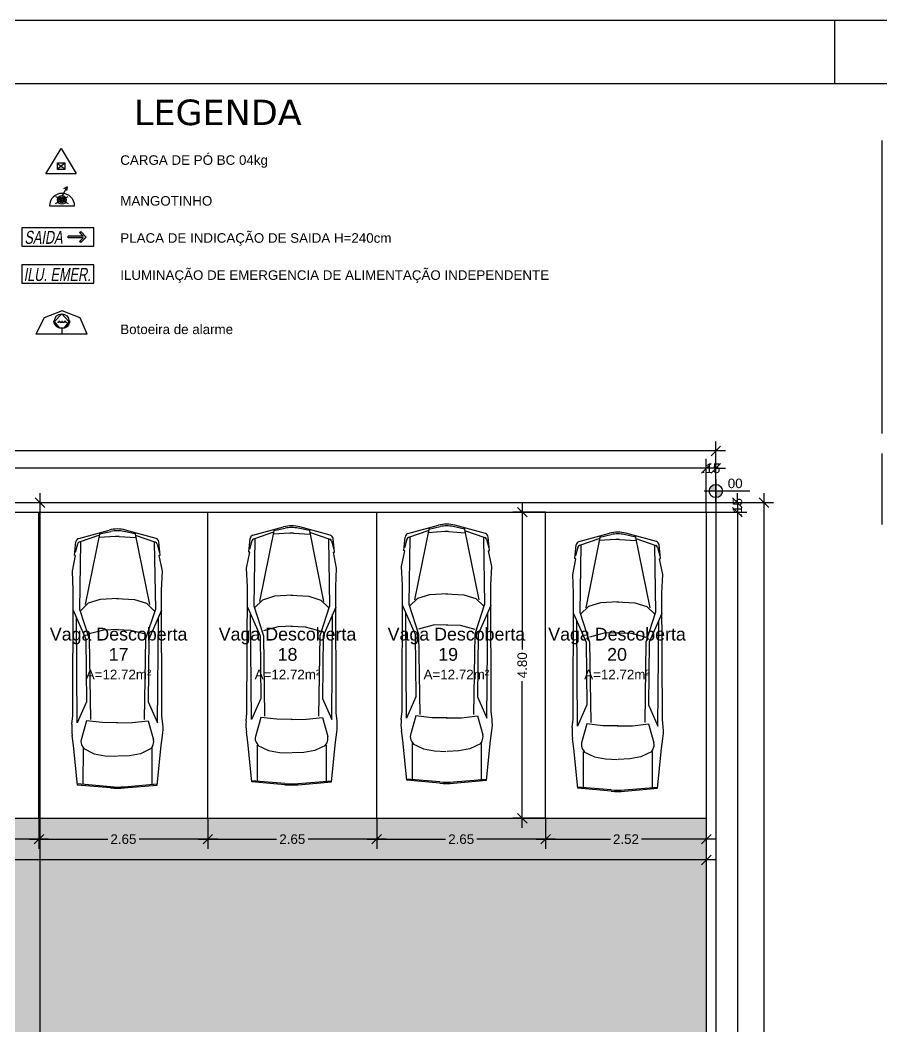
# Model space of a CAD drawing. Extents: x -120 to 1117, y 5 to 675.
# Drawn here: x 22.82 to 36.34, y 113.01 to 128.8 of the extents above; entities that cross this region are included whole.
import ezdxf
from ezdxf.enums import TextEntityAlignment as Align

# ---------------------------------------------------------------- set-up
doc = ezdxf.new("R2010")
doc.units = 0
doc.header["$MEASUREMENT"] = 0
doc.layers.get('0').update_dxf_attribs({"linetype": 'CONTINUOUS'})
doc.layers.get('DEFPOINTS').update_dxf_attribs({"linetype": 'CONTINUOUS'})
for name, color, linetype in [('carimbo', 4, 'CONTINUOUS'), ('cota', 1, 'CONTINUOUS'), ('moveis', 253, 'CONTINUOUS'), ('muro', 6, 'CONTINUOUS'), ('nivel', 4, 'CONTINUOUS'), ('piso', 4, 'CONTINUOUS'), ('Simbolos', 7, 'CONTINUOUS'), ('texto', 7, 'CONTINUOUS'), ('TUBULAÇÃO', 6, 'CONTINUOUS'), ('vegetacao', 82, 'CONTINUOUS')]:
    doc.layers.add(name, color=color, linetype=linetype)
doc.styles.get("Standard").update_dxf_attribs({"font": 'arial.ttf'})
doc.styles.add('VERDANA', font='verdana.ttf')
doc.styles.add('WMF-Arial0', font='arial.ttf')
doc.dimstyles.new('cotass', dxfattribs={"dimtxt": 0.15, "dimasz": 0.15, "dimexe": 0.15, "dimexo": 0, "dimgap": 0.05, "dimtad": 0, "dimzin": 4, "dimdsep": 46, "dimtxsty": 'Standard', "dimblk": 'OBLIQUE', "dimcen": 0, "dimdle": 0.15, "dimclrd": 256, "dimclrt": 4, "dimadec": 0, "dimazin": 1, "dimtfac": 1, "dimtix": 1, "dimtofl": 0, "dimtmove": 0, "dimatfit": 3, "dimldrblk": 'OPEN30', "dimfxl": 0, "dimtolj": 1, "dimtzin": 0, "dimlwd": -1, "dimarcsym": 0})

# ---------------------------------------------------------------- blocks, each defined once
blk = doc.blocks.new('A1')
blk.add_line((306, 594), (306, 584))
blk.add_lwpolyline([(841, 0), (0, 0), (0, 594), (841, 594)], close=True)
at = {"color": 2}
blk.add_lwpolyline([(831, 10), (831, 584), (30, 584), (30, 10), (831, 10)], dxfattribs=at)
blk = doc.blocks.new('_Oblique')
at = {"color": 0, "linetype": 'ByBlock', "lineweight": -2}
blk.add_line((-0.5, -0.5), (0.5, 0.5), dxfattribs=at)
blk = doc.blocks.new('*D15')
at = {"layer": 'cota', "color": 0, "lineweight": -2, "transparency": 16777216}
for p, q in [((20.469, 116.284), (20.469, 115.807)), ((23.119, 116.284), (23.119, 115.807))]:
    blk.add_line(p, q, dxfattribs=at)
at = {"layer": 'cota', "transparency": 16777216}
for p, q in [((20.319, 115.957), (21.548, 115.957)), ((23.269, 115.957), (22.041, 115.957))]:
    blk.add_line(p, q, dxfattribs=at)
at = {"layer": 'DEFPOINTS', "color": 0, "transparency": 16777216}
for p in [(20.469, 116.284), (23.119, 116.284), (23.119, 115.957)]:
    blk.add_point(p, dxfattribs=at)
at = {"layer": 'cota', "transparency": 16777216, "xscale": 0.15, "yscale": 0.15, "zscale": 0.15, "rotation": 180}
blk.add_blockref('_Oblique', (20.469, 115.957), dxfattribs=at)
at = {"layer": 'cota', "transparency": 16777216, "xscale": 0.15, "yscale": 0.15, "zscale": 0.15}
blk.add_blockref('_Oblique', (23.119, 115.957), dxfattribs=at)
at = {"layer": 'cota', "color": 4, "transparency": 16777216, "insert": (21.794, 115.957), "char_height": 0.15, "attachment_point": 5}
blk.add_mtext('\\A1;2.65', dxfattribs=at)
blk = doc.blocks.new('_Open30')
at = {"color": 0, "linetype": 'ByBlock', "lineweight": -2}
for p, q in [((-1, 0.27), (0, 0)), ((0, 0), (-1, -0.27)), ((0, 0), (-1, 0))]:
    blk.add_line(p, q, dxfattribs=at)
blk = doc.blocks.new('*D16')
at = {"layer": 'cota', "color": 0, "lineweight": -2, "transparency": 16777216}
for p, q in [((23.119, 116.284), (23.119, 115.807)), ((25.769, 116.284), (25.769, 115.807))]:
    blk.add_line(p, q, dxfattribs=at)
at = {"layer": 'cota', "transparency": 16777216}
for p, q in [((22.969, 115.957), (24.198, 115.957)), ((25.919, 115.957), (24.691, 115.957))]:
    blk.add_line(p, q, dxfattribs=at)
at = {"layer": 'DEFPOINTS', "color": 0, "transparency": 16777216}
for p in [(23.119, 116.284), (25.769, 116.284), (25.769, 115.957)]:
    blk.add_point(p, dxfattribs=at)
at = {"layer": 'cota', "transparency": 16777216, "xscale": 0.15, "yscale": 0.15, "zscale": 0.15, "rotation": 180}
blk.add_blockref('_Oblique', (23.119, 115.957), dxfattribs=at)
at = {"layer": 'cota', "transparency": 16777216, "xscale": 0.15, "yscale": 0.15, "zscale": 0.15}
blk.add_blockref('_Oblique', (25.769, 115.957), dxfattribs=at)
at = {"layer": 'cota', "color": 4, "transparency": 16777216, "insert": (24.444, 115.957), "char_height": 0.15, "attachment_point": 5}
blk.add_mtext('\\A1;2.65', dxfattribs=at)
blk = doc.blocks.new('*D17')
at = {"layer": 'cota', "color": 0, "lineweight": -2, "transparency": 16777216}
for p, q in [((25.769, 116.284), (25.769, 115.807)), ((28.419, 116.284), (28.419, 115.807))]:
    blk.add_line(p, q, dxfattribs=at)
at = {"layer": 'cota', "transparency": 16777216}
for p, q in [((25.619, 115.957), (26.848, 115.957)), ((28.569, 115.957), (27.341, 115.957))]:
    blk.add_line(p, q, dxfattribs=at)
at = {"layer": 'DEFPOINTS', "color": 0, "transparency": 16777216}
for p in [(25.769, 116.284), (28.419, 116.284), (28.419, 115.957)]:
    blk.add_point(p, dxfattribs=at)
at = {"layer": 'cota', "transparency": 16777216, "xscale": 0.15, "yscale": 0.15, "zscale": 0.15, "rotation": 180}
blk.add_blockref('_Oblique', (25.769, 115.957), dxfattribs=at)
at = {"layer": 'cota', "transparency": 16777216, "xscale": 0.15, "yscale": 0.15, "zscale": 0.15}
blk.add_blockref('_Oblique', (28.419, 115.957), dxfattribs=at)
at = {"layer": 'cota', "color": 4, "transparency": 16777216, "insert": (27.094, 115.957), "char_height": 0.15, "attachment_point": 5}
blk.add_mtext('\\A1;2.65', dxfattribs=at)
blk = doc.blocks.new('*D18')
at = {"layer": 'cota', "color": 0, "lineweight": -2, "transparency": 16777216}
for p, q in [((28.419, 116.284), (28.419, 115.807)), ((31.069, 116.284), (31.069, 115.807))]:
    blk.add_line(p, q, dxfattribs=at)
at = {"layer": 'cota', "transparency": 16777216}
for p, q in [((28.269, 115.957), (29.498, 115.957)), ((31.219, 115.957), (29.991, 115.957))]:
    blk.add_line(p, q, dxfattribs=at)
at = {"layer": 'DEFPOINTS', "color": 0, "transparency": 16777216}
for p in [(28.419, 116.284), (31.069, 116.284), (31.069, 115.957)]:
    blk.add_point(p, dxfattribs=at)
at = {"layer": 'cota', "transparency": 16777216, "xscale": 0.15, "yscale": 0.15, "zscale": 0.15, "rotation": 180}
blk.add_blockref('_Oblique', (28.419, 115.957), dxfattribs=at)
at = {"layer": 'cota', "transparency": 16777216, "xscale": 0.15, "yscale": 0.15, "zscale": 0.15}
blk.add_blockref('_Oblique', (31.069, 115.957), dxfattribs=at)
at = {"layer": 'cota', "color": 4, "transparency": 16777216, "insert": (29.744, 115.957), "char_height": 0.15, "attachment_point": 5}
blk.add_mtext('\\A1;2.65', dxfattribs=at)
blk = doc.blocks.new('*D19')
at = {"layer": 'cota', "color": 0, "lineweight": -2, "transparency": 16777216}
for p, q in [((31.069, 116.284), (31.069, 115.807)), ((33.589, 116.284), (33.589, 115.807))]:
    blk.add_line(p, q, dxfattribs=at)
at = {"layer": 'cota', "transparency": 16777216}
for p, q in [((30.919, 115.957), (32.084, 115.957)), ((33.739, 115.957), (32.575, 115.957))]:
    blk.add_line(p, q, dxfattribs=at)
at = {"layer": 'DEFPOINTS', "color": 0, "transparency": 16777216}
for p in [(31.069, 116.284), (33.589, 116.284), (33.589, 115.957)]:
    blk.add_point(p, dxfattribs=at)
at = {"layer": 'cota', "transparency": 16777216, "xscale": 0.15, "yscale": 0.15, "zscale": 0.15, "rotation": 180}
blk.add_blockref('_Oblique', (31.069, 115.957), dxfattribs=at)
at = {"layer": 'cota', "transparency": 16777216, "xscale": 0.15, "yscale": 0.15, "zscale": 0.15}
blk.add_blockref('_Oblique', (33.589, 115.957), dxfattribs=at)
at = {"layer": 'cota', "color": 4, "transparency": 16777216, "insert": (32.329, 115.957), "char_height": 0.15, "attachment_point": 5}
blk.add_mtext('\\A1;2.52', dxfattribs=at)
blk = doc.blocks.new('*D49')
at = {"layer": 'cota', "color": 0, "lineweight": -2, "transparency": 16777216}
for p, q in [((9.869, 121.084), (9.869, 121.922)), ((33.589, 121.084), (33.589, 121.922))]:
    blk.add_line(p, q, dxfattribs=at)
at = {"layer": 'cota', "transparency": 16777216}
for p, q in [((9.719, 121.772), (21.425, 121.772)), ((33.739, 121.772), (22.033, 121.772))]:
    blk.add_line(p, q, dxfattribs=at)
at = {"layer": 'DEFPOINTS', "color": 0, "transparency": 16777216}
for p in [(33.589, 121.772), (9.869, 121.084), (33.589, 121.084)]:
    blk.add_point(p, dxfattribs=at)
at = {"layer": 'cota', "transparency": 16777216, "xscale": 0.15, "yscale": 0.15, "zscale": 0.15, "rotation": 180}
blk.add_blockref('_Oblique', (9.869, 121.772), dxfattribs=at)
at = {"layer": 'cota', "transparency": 16777216, "xscale": 0.15, "yscale": 0.15, "zscale": 0.15}
blk.add_blockref('_Oblique', (33.589, 121.772), dxfattribs=at)
at = {"layer": 'cota', "color": 4, "transparency": 16777216, "insert": (21.729, 121.772), "char_height": 0.15, "attachment_point": 5}
blk.add_mtext('\\A1;23.70', dxfattribs=at)
blk = doc.blocks.new('*D50')
at = {"layer": 'cota', "color": 0, "lineweight": -2, "transparency": 16777216}
for p, q in [((33.589, 121.084), (33.589, 121.922)), ((33.739, 121.234), (33.739, 121.922))]:
    blk.add_line(p, q, dxfattribs=at)
at = {"layer": 'cota', "transparency": 16777216}
for p, q in [((33.589, 121.772), (33.439, 121.772)), ((33.739, 121.772), (33.889, 121.772))]:
    blk.add_line(p, q, dxfattribs=at)
at = {"layer": 'DEFPOINTS', "color": 0, "transparency": 16777216}
for p in [(33.739, 121.772), (33.589, 121.084), (33.739, 121.234)]:
    blk.add_point(p, dxfattribs=at)
at = {"layer": 'cota', "transparency": 16777216, "xscale": 0.15, "yscale": 0.15, "zscale": 0.15}
blk.add_blockref('_Oblique', (33.589, 121.772), dxfattribs=at)
at = {"layer": 'cota', "transparency": 16777216, "xscale": 0.15, "yscale": 0.15, "zscale": 0.15, "rotation": 180}
blk.add_blockref('_Oblique', (33.739, 121.772), dxfattribs=at)
at = {"layer": 'cota', "color": 4, "transparency": 16777216, "insert": (33.664, 121.772), "char_height": 0.15, "attachment_point": 5}
blk.add_mtext('\\A1;.15', dxfattribs=at)
blk = doc.blocks.new('*D75')
at = {"layer": 'cota', "transparency": 16777216}
for p, q in [((23.134, 121.384), (23.134, 108.923)), ((23.134, 95.854), (23.134, 108.314))]:
    blk.add_line(p, q, dxfattribs=at)
at = {"layer": 'cota', "color": 0, "lineweight": -2, "transparency": 16777216}
for p, q in [((22.849, 121.234), (23.284, 121.234)), ((22.849, 96.004), (23.284, 96.004))]:
    blk.add_line(p, q, dxfattribs=at)
at = {"layer": 'DEFPOINTS', "color": 0, "transparency": 16777216}
for p in [(22.849, 121.234), (23.134, 121.234), (22.849, 96.004)]:
    blk.add_point(p, dxfattribs=at)
at = {"layer": 'cota', "transparency": 16777216, "xscale": 0.15, "yscale": 0.15, "zscale": 0.15}
for p, rotation in [((23.134, 121.234), 90), ((23.134, 96.004), 270)]:
    blk.add_blockref('_Oblique', p, dxfattribs=dict(at, rotation=rotation))
at = {"layer": 'cota', "color": 4, "transparency": 16777216, "insert": (23.134, 108.619), "char_height": 0.15, "attachment_point": 5, "rotation": 90}
blk.add_mtext('\\A1;25.23', dxfattribs=at)
blk = doc.blocks.new('*D472')
at = {"layer": 'cota', "color": 0, "lineweight": -2, "transparency": 16777216}
for p, q in [((33.589, 121.084), (34.228, 121.084)), ((33.589, 75.924), (34.228, 75.924))]:
    blk.add_line(p, q, dxfattribs=at)
at = {"layer": 'cota', "transparency": 16777216}
for p, q in [((34.078, 121.234), (34.078, 98.81)), ((34.078, 75.774), (34.078, 98.198))]:
    blk.add_line(p, q, dxfattribs=at)
at = {"layer": 'DEFPOINTS', "color": 0, "transparency": 16777216}
for p in [(33.589, 121.084), (34.078, 121.084), (33.589, 75.924)]:
    blk.add_point(p, dxfattribs=at)
at = {"layer": 'cota', "transparency": 16777216, "xscale": 0.15, "yscale": 0.15, "zscale": 0.15}
for p, rotation in [((34.078, 121.084), 90), ((34.078, 75.924), 270)]:
    blk.add_blockref('_Oblique', p, dxfattribs=dict(at, rotation=rotation))
at = {"layer": 'cota', "color": 4, "transparency": 16777216, "insert": (34.078, 98.504), "char_height": 0.15, "attachment_point": 5, "rotation": 90}
blk.add_mtext('\\A1;45.16', dxfattribs=at)
blk = doc.blocks.new('*D473')
at = {"layer": 'cota', "transparency": 16777216}
for p, q in [((34.494, 121.384), (34.494, 98.87)), ((34.494, 75.774), (34.494, 98.287))]:
    blk.add_line(p, q, dxfattribs=at)
at = {"layer": 'cota', "color": 0, "lineweight": -2, "transparency": 16777216}
for p, q in [((33.739, 121.234), (34.644, 121.234)), ((33.739, 75.924), (34.644, 75.924))]:
    blk.add_line(p, q, dxfattribs=at)
at = {"layer": 'DEFPOINTS', "color": 0, "transparency": 16777216}
for p in [(33.739, 121.234), (34.494, 121.234), (33.739, 75.924)]:
    blk.add_point(p, dxfattribs=at)
at = {"layer": 'cota', "transparency": 16777216, "xscale": 0.15, "yscale": 0.15, "zscale": 0.15}
for p, rotation in [((34.494, 121.234), 90), ((34.494, 75.924), 270)]:
    blk.add_blockref('_Oblique', p, dxfattribs=dict(at, rotation=rotation))
at = {"layer": 'cota', "color": 4, "transparency": 16777216, "insert": (34.494, 98.579), "char_height": 0.15, "attachment_point": 5, "rotation": 90}
blk.add_mtext('\\A1;45.31', dxfattribs=at)
blk = doc.blocks.new('*D474')
at = {"layer": 'cota', "transparency": 16777216}
for p, q in [((34.078, 121.234), (34.078, 121.384)), ((34.078, 121.084), (34.078, 120.934))]:
    blk.add_line(p, q, dxfattribs=at)
at = {"layer": 'cota', "color": 0, "lineweight": -2, "transparency": 16777216}
for p, q in [((33.589, 121.234), (34.228, 121.234)), ((33.589, 121.084), (34.228, 121.084))]:
    blk.add_line(p, q, dxfattribs=at)
at = {"layer": 'DEFPOINTS', "color": 0, "transparency": 16777216}
for p in [(33.589, 121.234), (33.589, 121.084), (34.078, 121.234)]:
    blk.add_point(p, dxfattribs=at)
at = {"layer": 'cota', "transparency": 16777216, "xscale": 0.15, "yscale": 0.15, "zscale": 0.15}
for p, rotation in [((34.078, 121.234), 270), ((34.078, 121.084), 90)]:
    blk.add_blockref('_Oblique', p, dxfattribs=dict(at, rotation=rotation))
at = {"layer": 'cota', "color": 4, "transparency": 16777216, "insert": (34.078, 121.159), "char_height": 0.15, "attachment_point": 5, "rotation": 90}
blk.add_mtext('\\A1;.15', dxfattribs=at)
blk = doc.blocks.new('*D475')
at = {"layer": 'cota', "color": 0, "lineweight": -2, "transparency": 16777216}
for p, q in [((9.869, 116.284), (9.869, 115.482)), ((33.589, 116.284), (33.589, 115.482))]:
    blk.add_line(p, q, dxfattribs=at)
at = {"layer": 'cota', "transparency": 16777216}
for p, q in [((9.719, 115.632), (21.426, 115.632)), ((33.739, 115.632), (22.033, 115.632))]:
    blk.add_line(p, q, dxfattribs=at)
at = {"layer": 'DEFPOINTS', "color": 0, "transparency": 16777216}
for p in [(9.869, 116.284), (33.589, 116.284), (33.589, 115.632)]:
    blk.add_point(p, dxfattribs=at)
at = {"layer": 'cota', "transparency": 16777216, "xscale": 0.15, "yscale": 0.15, "zscale": 0.15, "rotation": 180}
blk.add_blockref('_Oblique', (9.869, 115.632), dxfattribs=at)
at = {"layer": 'cota', "transparency": 16777216, "xscale": 0.15, "yscale": 0.15, "zscale": 0.15}
blk.add_blockref('_Oblique', (33.589, 115.632), dxfattribs=at)
at = {"layer": 'cota', "color": 4, "transparency": 16777216, "insert": (21.729, 115.632), "char_height": 0.15, "attachment_point": 5}
blk.add_mtext('\\A1;23.72', dxfattribs=at)
blk = doc.blocks.new('*D476')
at = {"layer": 'cota', "color": 0, "lineweight": -2, "transparency": 16777216}
for p, q in [((31.069, 121.084), (30.552, 121.084)), ((31.069, 116.284), (30.552, 116.284))]:
    blk.add_line(p, q, dxfattribs=at)
at = {"layer": 'cota', "transparency": 16777216}
for p, q in [((30.702, 121.234), (30.702, 118.931)), ((30.702, 116.134), (30.702, 118.436))]:
    blk.add_line(p, q, dxfattribs=at)
at = {"layer": 'DEFPOINTS', "color": 0, "transparency": 16777216}
for p in [(30.702, 121.084), (31.069, 121.084), (31.069, 116.284)]:
    blk.add_point(p, dxfattribs=at)
at = {"layer": 'cota', "transparency": 16777216, "xscale": 0.15, "yscale": 0.15, "zscale": 0.15}
for p, rotation in [((30.702, 121.084), 90), ((30.702, 116.284), 270)]:
    blk.add_blockref('_Oblique', p, dxfattribs=dict(at, rotation=rotation))
at = {"layer": 'cota', "color": 4, "transparency": 16777216, "insert": (30.702, 118.684), "char_height": 0.15, "attachment_point": 5, "rotation": 90}
blk.add_mtext('\\A1;4.80', dxfattribs=at)
blk = doc.blocks.new('*D544')
at = {"layer": 'cota', "color": 0, "lineweight": -2, "transparency": 16777216}
for p, q in [((9.719, 121.234), (9.719, 122.195)), ((33.739, 121.234), (33.739, 122.195))]:
    blk.add_line(p, q, dxfattribs=at)
at = {"layer": 'cota', "transparency": 16777216}
for p, q in [((9.569, 122.045), (21.425, 122.045)), ((33.889, 122.045), (22.033, 122.045))]:
    blk.add_line(p, q, dxfattribs=at)
at = {"layer": 'DEFPOINTS', "color": 0, "transparency": 16777216}
for p in [(33.739, 122.045), (9.719, 121.234), (33.739, 121.234)]:
    blk.add_point(p, dxfattribs=at)
at = {"layer": 'cota', "transparency": 16777216, "xscale": 0.15, "yscale": 0.15, "zscale": 0.15, "rotation": 180}
blk.add_blockref('_Oblique', (9.719, 122.045), dxfattribs=at)
at = {"layer": 'cota', "transparency": 16777216, "xscale": 0.15, "yscale": 0.15, "zscale": 0.15}
blk.add_blockref('_Oblique', (33.739, 122.045), dxfattribs=at)
at = {"layer": 'cota', "color": 4, "transparency": 16777216, "insert": (21.729, 122.045), "char_height": 0.15, "attachment_point": 5}
blk.add_mtext('\\A1;24.00', dxfattribs=at)
blk = doc.blocks.new('NIVEL')
at = {"layer": 'nivel'}
h = blk.add_hatch(color=256, dxfattribs=at)
h.paths.add_polyline_path([(0, 0.137, 0.414214), (-0.137, 0), (0, 0)])
h.paths.add_polyline_path([(0, 0), (0, -0.137, 0.414214), (0.137, 0)])
for p, q in [((0, 0.242), (0, -0.242)), ((0.709, 0), (-0.242, 0))]:
    blk.add_line(p, q, dxfattribs=at)
blk.add_circle((0, 0), 0.137, dxfattribs=at)

msp = doc.modelspace()

# ---------------------------------------------------------------- hatches: boundary and pattern name
at = {"layer": 'TUBULAÇÃO'}
msp.add_hatch(color=1, dxfattribs=at).paths.add_polyline_path([(23.774, 125.311), (23.755, 125.33), (23.81, 125.386), (23.578, 125.386), (23.578, 125.413), (23.81, 125.413), (23.755, 125.469), (23.774, 125.488), (23.862, 125.399)])
at = {"layer": 'vegetacao'}
h = msp.add_hatch(dxfattribs=at)
h.set_pattern_fill('ANGLE', color=256, scale=2, style=0)
h.set_pattern_definition([(0, (0, 0), (0, 0.55), [0.4, -0.15]), (90, (0, 0), (-0.55, 3e-17), [0.4, -0.15])])
edge = h.paths.add_edge_path()
edge.add_line((33.589, 75.924), (33.589, 116.284))
edge.add_line((33.589, 116.284), (9.869, 116.284))
edge.add_line((9.869, 116.284), (9.869, 110.284))
edge.add_line((9.869, 110.284), (27.589, 110.284))
edge.add_arc((27.589, 107.284), 3, 0, 90, ccw=False)
edge.add_line((30.589, 107.284), (30.589, 75.924))
edge.add_line((30.589, 75.924), (33.589, 75.924))
edge = h.paths.add_edge_path(flags=17)
edge.add_line((27.369, 110.284), (27.589, 110.284))
edge.add_arc((27.589, 107.284), 3, 0, 90, ccw=False)
edge.add_line((30.589, 107.284), (30.589, 93.874))
edge.add_line((30.589, 93.874), (24.899, 93.874))
edge.add_line((24.899, 93.874), (24.899, 91.544))
edge.add_line((24.899, 91.544), (22.849, 91.544))
edge.add_line((22.849, 91.544), (22.849, 95.286))
edge.add_line((22.849, 95.286), (27.849, 95.286))
edge.add_line((27.849, 95.286), (27.849, 97.786))
edge.add_line((27.849, 97.786), (27.254, 97.786))
edge.add_line((27.254, 97.786), (27.254, 105.284))
edge.add_line((27.254, 105.284), (27.369, 105.284))
edge.add_line((27.369, 105.284), (27.369, 110.284))
h.paths.add_polyline_path([(22.849, 95.286), (22.849, 97.786), (27.849, 97.786), (27.849, 95.286)], flags=16)
h.paths.add_polyline_path([(22.254, 97.786), (22.254, 100.286), (27.254, 100.286), (27.254, 97.786)], flags=17)
h.paths.add_polyline_path([(22.254, 100.286), (22.254, 102.786), (27.254, 102.786), (27.254, 100.286)], flags=17)
h.paths.add_polyline_path([(22.254, 102.786), (22.254, 105.286), (27.254, 105.286), (27.254, 102.786)], flags=17)
h.paths.add_polyline_path([(27.369, 105.284), (24.869, 105.284), (24.869, 110.284), (27.369, 110.284)], flags=16)
h.paths.add_polyline_path([(24.869, 105.284), (22.369, 105.284), (22.369, 110.284), (24.869, 110.284)], flags=17)
h.paths.add_polyline_path([(22.369, 105.284), (19.869, 105.284), (19.869, 110.284), (22.369, 110.284)], flags=17)
h.paths.add_polyline_path([(19.869, 105.284), (17.369, 105.284), (17.369, 110.284), (19.869, 110.284)], flags=17)
h.paths.add_polyline_path([(17.369, 105.284), (14.869, 105.284), (14.869, 110.284), (17.369, 110.284)], flags=17)
h.paths.add_polyline_path([(14.869, 105.284), (12.369, 105.284), (12.369, 110.284), (14.869, 110.284)], flags=17)
h = msp.add_hatch(dxfattribs=at)
h.set_pattern_fill('TRACOS2', color=256, scale=2, style=0)
h.set_pattern_definition([(0, (1.44, 0.96), (0.88, 1.52), [0.08, -1.34, 0.06, -0.58, 0.12, -1.42]), (5, (0.54, 1.68), (0.787509, 1.554551), [0.16, -1.34, 0.12, -0.58, 0.24, -1.42]), (10, (1.06, 1.78), (0.53784, 1.902295), [0.14, -0.34, 0.18, -1.06, 0.1, -1.32]), (15, (0.7, 1.96), (0.450046, 1.797737), [0.28, -0.34, 0.3, -1.06, 0.22, -1.32]), (20, (0.86, 1.14), (0.889806, 1.473175), [0.16, -1.1, 0.14, -0.82, 0.1, -0.64]), (25, (1.14, 0.86), (0.9972314, 1.458057), [0.22, -1.1, 0.28, -0.82, 0.24, -0.64]), (30, (1.44, 1.02), (-0.146462, 1.69368), [0.1, -0.66, 0.08, -0.98, 0.06, -1.3]), (35, (0.54, 0.3), (0.148824, 1.9842), [0.22, -0.66, 0.16, -0.98, 0.12, -1.3]), (40, (0.88, 1.46), (0.225573, 1.442469), [0.08, -0.88, 0.06, -0.56, 0.16, -1.02]), (45, (0.88, 0.74), (-0.410122, 1.965757), [0.16, -0.88, 0.12, -0.56, 0.3, -1.02]), (50, (1.18, 0.74), (-0.534986, 1.571557), [0.04, -0.74, 0.1, -1.22, 0.12, -0.62]), (60, (1.24, 0.88), (-0.663154, 1.491384), [0.1, -0.82, 0.04, -0.96, 0.08, -0.74]), (65, (0.52, 0.88), (-0.486328, 2.080453), [0.22, -0.82, 0.08, -0.96, 0.16, -0.74]), (70, (1.02, 0.64), (-0.732615, 1.437246), [0.06, -0.38, 0.12, -0.64, 0.08, -0.88]), (75, (0.3, 0.46), (-1.550558, 1.554275), [0.12, -0.38, 0.24, -0.64, 0.16, -0.88]), (80, (1.12, 1.82), (-1.390436, 1.09813), [0.14, -0.88, 0.06, -1.04, 0.12, -0.98]), (85, (1.3, 0.38), (-1.660168, 0.988455), [0.28, -0.88, 0.12, -1.04, 0.24, -0.98]), (90, (1.24, 0.96), (-1.76, 0.74), [0.12, -0.62, 0.08, -1.22, 0.04, -1.24]), (95, (0.52, 1.68), (-1.88055, 1.30105), [0.24, -0.62, 0.08, -1.22, 0.08, -1.24]), (100, (0.92, 1.58), (-1.653143, 0.967635), [0.14, -0.78, 0.12, -0.64, 0.14, -1.46]), (105, (1.28, 1.94), (-1.731187, 0.819872), [0.28, -0.78, 0.24, -0.64, 0.28, -1.46]), (110, (0.78, 0.44), (-1.602936, 0.544608), [0.16, -0.52, 0.08, -1.06, 0.12, -1.16]), (115, (1.86, 0.44), (-1.644302, 0.40283), [0.3, -0.52, 0.16, -1.06, 0.24, -1.16]), (120, (0.24, 0.68), (-1.911, 0.189948), [0.1, -1.34, 0.12, -0.62, 0.14, -0.82]), (125, (0.42, 0.86), (-2.170974, 0.066875), [0.22, -1.34, 0.24, -0.62, 0.28, -0.82]), (130, (0.68, 0.24), (-1.860718, 0.475107), [0.06, -0.44, 0.08, -0.86, 0.16, -1.12]), (135, (0.86, 0.42), (-2.149605, 0.311127), [0.12, -0.44, 0.16, -0.86, 0.3, -1.12]), (140, (0.08, 1.84), (-1.470646, -0.228038), [0.12, -0.72, 0.14, -0.62, 0.08, -0.84]), (145, (0.88, 0.58), (-1.548418, -0.502793), [0.24, -0.72, 0.28, -0.62, 0.16, -0.84]), (150, (1.74, 0.12), (-1.3655, -0.805115), [0.08, -0.56, 0.16, -1.24, 0.14, -1.14]), (155, (1.56, 1.22), (-1.77954, -0.692849), [0.16, -0.56, 0.3, -1.24, 0.28, -1.14]), (160, (0.42, 1.24), (-1.586007, -1.082858), [0.12, -0.84, 0.1, -0.76, 0.08, -1.22]), (165, (0.24, 0.52), (-1.706049, -1.344246), [0.24, -0.84, 0.22, -0.76, 0.16, -1.22]), (170, (0.54, 0.76), (-1.437627, -1.127488), [0.18, -0.66, 0.12, -0.9, 0.16, -0.88]), (175, (1.44, 1.66), (-1.365265, -1.607125), [0.22, -0.66, 0.24, -0.9, 0.26, -0.88])])
h.paths.add_polyline_path([(33.589, 116.284), (21.719, 116.284), (21.719, 110.284), (27.589, 110.284, -0.414214), (30.589, 107.284), (30.589, 76.199), (31.889, 76.199), (31.889, 76.149), (30.589, 76.149), (30.589, 75.924), (33.589, 75.924)])

# ---------------------------------------------------------------- linework, layer by layer
for p, q in [((23.489, 126.051), (23.562, 126.185)), ((23.562, 126.185), (23.505, 126.153)), ((23.562, 126.185), (23.553, 126.129)), ((23.379, 125.926), (23.576, 126.037)), ((23.379, 126.037), (23.576, 125.926)), ((23.284, 125.886), (23.677, 125.886)), ((23.482, 124.243), (23.199, 124.134)), ((23.765, 124.134), (23.482, 124.243)), ((23.199, 124.134), (23.072, 123.875)), ((23.354, 124.072), (23.353, 124.085)), ((23.353, 124.085), (23.353, 124.085)), ((23.365, 124.073), (23.476, 124.194)), ((23.476, 124.194), (23.587, 124.073)), ((23.482, 124.065), (23.482, 124.085)), ((23.599, 124.073), (23.611, 124.085)), ((23.874, 123.875), (23.765, 124.134)), ((23.355, 124.06), (23.354, 124.072)), ((23.358, 124.049), (23.355, 124.06)), ((23.363, 124.038), (23.358, 124.049)), ((23.368, 124.027), (23.363, 124.038)), ((23.446, 123.968), (23.365, 124.073)), ((23.374, 124.018), (23.368, 124.027)), ((23.382, 124.009), (23.374, 124.018)), ((23.39, 124.001), (23.382, 124.009)), ((23.399, 123.993), (23.39, 124.001)), ((23.409, 123.987), (23.399, 123.993)), ((23.42, 123.981), (23.409, 123.987)), ((23.431, 123.976), (23.42, 123.981)), ((23.443, 123.973), (23.431, 123.976)), ((23.456, 123.97), (23.443, 123.973)), ((23.507, 123.968), (23.446, 123.968)), ((23.469, 123.968), (23.456, 123.97)), ((23.476, 123.968), (23.476, 123.875)), ((23.508, 123.97), (23.495, 123.968)), ((23.587, 124.073), (23.507, 123.968)), ((23.52, 123.973), (23.508, 123.97)), ((23.531, 123.976), (23.52, 123.973)), ((23.542, 123.981), (23.531, 123.976)), ((23.551, 123.986), (23.542, 123.981)), ((23.56, 123.992), (23.551, 123.986)), ((23.568, 123.999), (23.56, 123.992)), ((23.568, 123.999), (23.582, 124.014)), ((23.587, 124.024), (23.582, 124.014)), ((23.587, 124.024), (23.595, 124.042)), ((23.597, 124.052), (23.595, 124.042)), ((23.599, 124.062), (23.597, 124.052)), ((23.599, 124.073), (23.599, 124.062)), ((23.874, 123.875), (23.072, 123.875))]:
    msp.add_line(p, q)
msp.add_lwpolyline([(23.409, 124.065), (23.434, 124.065), (23.434, 124.085), (23.446, 124.073), (23.446, 124.065), (23.482, 124.065), (23.482, 124.073), (23.494, 124.065), (23.519, 124.065), (23.519, 124.073), (23.531, 124.085), (23.531, 124.073), (23.543, 124.065), (23.555, 124.065)])
for centre, radius in [((23.478, 125.982), 0.0703), ((23.478, 125.982), 0.0466), ((23.478, 125.982), 0.0259), ((23.476, 124.081), 0.113)]:
    msp.add_circle(centre, radius)
msp.add_arc((23.481, 125.886), 0.197, 0, 180)
at = {"layer": 'moveis'}
for p, q in [((23.743, 120.673), (24.22, 120.804)), ((24.074, 120.766), (23.846, 119.636)), ((24.07, 120.745), (24.247, 120.783)), ((24.629, 120.745), (24.452, 120.783)), ((24.956, 120.673), (24.478, 120.804)), ((24.625, 120.766), (24.853, 119.636)), ((26.476, 120.723), (26.954, 120.854)), ((26.801, 120.773), (26.484, 120.663)), ((26.808, 120.816), (26.58, 119.686)), ((26.804, 120.795), (26.981, 120.833)), ((27.362, 120.795), (27.185, 120.833)), ((27.69, 120.723), (27.212, 120.854)), ((27.359, 120.816), (27.586, 119.686)), ((27.365, 120.773), (27.682, 120.663)), ((28.909, 120.748), (29.387, 120.879)), ((29.234, 120.799), (28.917, 120.688)), ((29.241, 120.841), (29.013, 119.711)), ((29.486, 120.779), (29.225, 120.763)), ((29.237, 120.82), (29.414, 120.858)), ((29.546, 120.779), (29.807, 120.763)), ((29.795, 120.82), (29.618, 120.858)), ((30.123, 120.748), (29.645, 120.879)), ((29.792, 120.841), (30.019, 119.711)), ((29.798, 120.799), (30.115, 120.688)), ((23.677, 120.409), (23.698, 120.62)), ((24.067, 120.723), (23.751, 120.613)), ((23.771, 120.615), (23.754, 119.566)), ((24.319, 120.704), (24.059, 120.688)), ((24.379, 120.704), (24.64, 120.688)), ((24.631, 120.723), (24.948, 120.613)), ((24.928, 120.615), (24.945, 119.566)), ((25.022, 120.409), (25.001, 120.62)), ((26.41, 120.459), (26.432, 120.67)), ((26.459, 120.635), (26.422, 120.502)), ((26.505, 120.665), (26.488, 119.616)), ((27.053, 120.754), (26.793, 120.738)), ((27.113, 120.754), (27.374, 120.738)), ((27.662, 120.665), (27.678, 119.616)), ((27.708, 120.635), (27.745, 120.502)), ((27.756, 120.459), (27.735, 120.67)), ((28.843, 120.484), (28.865, 120.695)), ((28.892, 120.661), (28.855, 120.527)), ((28.938, 120.69), (28.921, 119.641)), ((30.095, 120.69), (30.111, 119.641)), ((30.141, 120.661), (30.177, 120.527)), ((30.189, 120.484), (30.167, 120.695)), ((31.593, 120.623), (32.071, 120.754)), ((31.918, 120.673), (31.601, 120.563)), ((31.924, 120.716), (31.697, 119.586)), ((32.17, 120.654), (31.909, 120.638)), ((31.921, 120.695), (32.098, 120.733)), ((32.23, 120.654), (32.49, 120.638)), ((32.479, 120.695), (32.302, 120.733)), ((32.807, 120.623), (32.329, 120.754)), ((32.475, 120.716), (32.703, 119.586)), ((32.482, 120.673), (32.799, 120.563)), ((23.725, 120.585), (23.688, 120.452)), ((24.974, 120.585), (25.011, 120.452)), ((26.376, 120.207), (26.428, 120.455)), ((26.428, 120.455), (26.41, 120.459)), ((27.739, 120.455), (27.756, 120.459)), ((27.79, 120.207), (27.739, 120.455)), ((28.809, 120.232), (28.861, 120.48)), ((28.861, 120.48), (28.843, 120.484)), ((30.171, 120.48), (30.189, 120.484)), ((30.223, 120.232), (30.171, 120.48)), ((31.527, 120.359), (31.548, 120.57)), ((31.575, 120.535), (31.538, 120.402)), ((31.621, 120.565), (31.605, 119.516)), ((32.778, 120.565), (32.795, 119.516)), ((32.824, 120.535), (32.861, 120.402)), ((32.873, 120.359), (32.851, 120.57)), ((23.643, 120.157), (23.694, 120.404)), ((23.694, 120.404), (23.677, 120.409)), ((25.005, 120.404), (25.022, 120.409)), ((25.056, 120.157), (25.005, 120.404)), ((31.493, 120.107), (31.544, 120.354)), ((31.544, 120.354), (31.527, 120.359)), ((32.855, 120.354), (32.873, 120.359)), ((32.907, 120.107), (32.855, 120.354)), ((23.655, 119.864), (23.643, 120.157)), ((25.044, 119.864), (25.056, 120.157)), ((26.389, 119.914), (26.376, 120.207)), ((27.778, 119.914), (27.79, 120.207)), ((28.821, 119.939), (28.809, 120.232)), ((30.211, 119.939), (30.223, 120.232)), ((31.505, 119.814), (31.493, 120.107)), ((32.894, 119.814), (32.907, 120.107)), ((23.649, 117.89), (23.655, 119.864)), ((25.049, 117.89), (25.044, 119.864)), ((26.383, 117.94), (26.389, 119.914)), ((27.783, 117.94), (27.778, 119.914)), ((28.816, 117.965), (28.821, 119.939)), ((30.216, 117.965), (30.211, 119.939)), ((24.08, 119.716), (23.893, 119.657)), ((24.362, 119.731), (24.08, 119.716)), ((24.336, 119.731), (24.619, 119.716)), ((24.619, 119.716), (24.806, 119.657)), ((26.627, 119.707), (26.5, 119.584)), ((26.814, 119.766), (26.627, 119.707)), ((27.096, 119.781), (26.814, 119.766)), ((27.07, 119.781), (27.353, 119.766)), ((27.353, 119.766), (27.54, 119.707)), ((27.54, 119.707), (27.667, 119.584)), ((29.059, 119.732), (28.933, 119.609)), ((29.247, 119.791), (29.059, 119.732)), ((29.529, 119.806), (29.247, 119.791)), ((29.503, 119.806), (29.786, 119.791)), ((29.786, 119.791), (29.973, 119.732)), ((29.973, 119.732), (30.1, 119.609)), ((31.5, 117.84), (31.505, 119.814)), ((31.93, 119.665), (31.743, 119.607)), ((32.213, 119.681), (31.93, 119.665)), ((32.187, 119.681), (32.469, 119.665)), ((32.469, 119.665), (32.656, 119.607)), ((32.9, 117.84), (32.894, 119.814)), ((23.658, 119.547), (23.855, 119.095)), ((23.754, 119.566), (23.908, 119.097)), ((23.893, 119.657), (23.766, 119.534)), ((24.945, 119.566), (24.79, 119.097)), ((24.806, 119.657), (24.933, 119.534)), ((25.041, 119.547), (24.844, 119.095)), ((26.392, 119.597), (26.589, 119.145)), ((26.488, 119.616), (26.642, 119.147)), ((27.678, 119.616), (27.524, 119.147)), ((27.775, 119.597), (27.578, 119.145)), ((28.825, 119.622), (29.022, 119.17)), ((28.887, 117.856), (28.873, 119.512)), ((28.921, 119.641), (29.075, 119.172)), ((30.111, 119.641), (29.957, 119.172)), ((30.208, 119.622), (30.011, 119.17)), ((30.146, 117.856), (30.16, 119.512)), ((31.605, 119.516), (31.759, 119.047)), ((31.743, 119.607), (31.616, 119.484)), ((32.795, 119.516), (32.641, 119.047)), ((32.656, 119.607), (32.783, 119.484)), ((23.72, 117.781), (23.706, 119.437)), ((24.979, 117.781), (24.993, 119.437)), ((26.454, 117.831), (26.44, 119.487)), ((27.713, 117.831), (27.727, 119.487)), ((31.508, 119.497), (31.705, 119.044)), ((31.57, 117.731), (31.556, 119.387)), ((32.891, 119.497), (32.694, 119.044)), ((32.829, 117.731), (32.843, 119.387)), ((24.137, 119.236), (23.907, 119.175)), ((24.36, 119.245), (24.137, 119.236)), ((24.339, 119.245), (24.562, 119.236)), ((24.562, 119.236), (24.791, 119.175)), ((26.871, 119.286), (26.641, 119.225)), ((27.094, 119.295), (26.871, 119.286)), ((27.073, 119.295), (27.296, 119.286)), ((27.296, 119.286), (27.525, 119.225)), ((29.304, 119.311), (29.074, 119.25)), ((29.527, 119.32), (29.304, 119.311)), ((29.506, 119.32), (29.729, 119.311)), ((29.729, 119.311), (29.958, 119.25)), ((31.987, 119.186), (31.758, 119.125)), ((32.21, 119.194), (31.987, 119.186)), ((32.189, 119.194), (32.412, 119.186)), ((32.412, 119.186), (32.642, 119.125)), ((23.855, 119.095), (23.864, 118.113)), ((23.908, 119.097), (23.926, 117.836)), ((24.79, 119.097), (24.772, 117.836)), ((24.844, 119.095), (24.834, 118.113)), ((26.589, 119.145), (26.598, 118.163)), ((26.642, 119.147), (26.66, 117.887)), ((27.524, 119.147), (27.506, 117.887)), ((27.578, 119.145), (27.568, 118.163)), ((29.022, 119.17), (29.031, 118.188)), ((29.075, 119.172), (29.093, 117.912)), ((29.957, 119.172), (29.939, 117.912)), ((30.011, 119.17), (30.001, 118.188)), ((31.705, 119.044), (31.715, 118.063)), ((31.759, 119.047), (31.777, 117.786)), ((32.641, 119.047), (32.623, 117.786)), ((32.694, 119.044), (32.685, 118.063)), ((23.864, 118.113), (23.72, 117.781)), ((24.834, 118.113), (24.979, 117.781)), ((26.598, 118.163), (26.454, 117.831)), ((27.568, 118.163), (27.713, 117.831)), ((29.031, 118.188), (28.887, 117.856)), ((30.001, 118.188), (30.146, 117.856)), ((26.37, 117.808), (26.383, 117.94)), ((27.796, 117.808), (27.783, 117.94)), ((28.803, 117.834), (28.816, 117.965)), ((30.229, 117.834), (30.216, 117.965)), ((31.715, 118.063), (31.57, 117.731)), ((32.685, 118.063), (32.829, 117.731)), ((23.636, 117.758), (23.649, 117.89)), ((23.866, 117.814), (23.783, 117.516)), ((24.118, 117.786), (23.866, 117.814)), ((24.357, 117.783), (24.118, 117.786)), ((24.342, 117.783), (24.581, 117.786)), ((24.581, 117.786), (24.833, 117.814)), ((24.833, 117.814), (24.916, 117.516)), ((25.062, 117.758), (25.049, 117.89)), ((26.599, 117.864), (26.517, 117.566)), ((26.852, 117.837), (26.599, 117.864)), ((27.091, 117.834), (26.852, 117.837)), ((27.075, 117.834), (27.315, 117.837)), ((27.315, 117.837), (27.567, 117.864)), ((27.567, 117.864), (27.65, 117.566)), ((29.032, 117.889), (28.95, 117.592)), ((29.284, 117.862), (29.032, 117.889)), ((29.524, 117.859), (29.284, 117.862)), ((29.508, 117.859), (29.748, 117.862)), ((29.748, 117.862), (30, 117.889)), ((30, 117.889), (30.083, 117.592)), ((31.487, 117.708), (31.5, 117.84)), ((32.913, 117.708), (32.9, 117.84)), ((26.396, 117.477), (26.374, 117.634)), ((27.77, 117.477), (27.792, 117.634)), ((28.829, 117.503), (28.807, 117.659)), ((30.203, 117.503), (30.225, 117.659)), ((31.716, 117.764), (31.633, 117.466)), ((31.968, 117.736), (31.716, 117.764)), ((32.208, 117.733), (31.968, 117.736)), ((32.192, 117.733), (32.431, 117.736)), ((32.431, 117.736), (32.684, 117.764)), ((32.684, 117.764), (32.766, 117.466)), ((23.662, 117.427), (23.64, 117.584)), ((25.036, 117.427), (25.059, 117.584)), ((26.458, 116.856), (26.396, 117.477)), ((26.533, 117.466), (26.56, 117.425)), ((27.634, 117.466), (27.606, 117.425)), ((27.709, 116.856), (27.77, 117.477)), ((28.891, 116.881), (28.829, 117.503)), ((28.966, 117.491), (28.993, 117.451)), ((28.977, 117.459), (28.975, 116.896)), ((28.977, 117.459), (29.153, 117.371)), ((30.055, 117.459), (29.879, 117.371)), ((30.067, 117.491), (30.039, 117.451)), ((30.055, 117.459), (30.058, 116.896)), ((30.142, 116.881), (30.203, 117.503)), ((31.513, 117.377), (31.491, 117.534)), ((32.887, 117.377), (32.909, 117.534)), ((23.724, 116.805), (23.662, 117.427)), ((23.799, 117.416), (23.826, 117.375)), ((23.81, 117.383), (23.808, 116.82)), ((23.81, 117.383), (23.986, 117.296)), ((23.986, 117.296), (24.159, 117.266)), ((24.713, 117.296), (24.54, 117.266)), ((24.889, 117.383), (24.713, 117.296)), ((24.9, 117.416), (24.873, 117.375)), ((24.889, 117.383), (24.891, 116.82)), ((24.975, 116.805), (25.036, 117.427)), ((26.544, 117.433), (26.542, 116.87)), ((26.544, 117.433), (26.72, 117.346)), ((26.72, 117.346), (26.892, 117.316)), ((26.892, 117.316), (27.077, 117.309)), ((27.274, 117.316), (27.089, 117.309)), ((27.446, 117.346), (27.274, 117.316)), ((27.623, 117.433), (27.446, 117.346)), ((27.623, 117.433), (27.625, 116.87)), ((29.153, 117.371), (29.325, 117.341)), ((29.325, 117.341), (29.51, 117.334)), ((29.707, 117.341), (29.522, 117.334)), ((29.879, 117.371), (29.707, 117.341)), ((31.574, 116.755), (31.513, 117.377)), ((31.649, 117.366), (31.677, 117.325)), ((31.66, 117.333), (31.658, 116.77)), ((31.66, 117.333), (31.837, 117.246)), ((32.739, 117.333), (32.563, 117.246)), ((32.75, 117.366), (32.723, 117.325)), ((32.739, 117.333), (32.741, 116.77)), ((32.825, 116.755), (32.887, 117.377)), ((24.159, 117.266), (24.344, 117.258)), ((24.54, 117.266), (24.355, 117.258)), ((31.837, 117.246), (32.009, 117.216)), ((32.009, 117.216), (32.194, 117.208)), ((32.391, 117.216), (32.206, 117.208)), ((32.563, 117.246), (32.391, 117.216)), ((24.244, 116.779), (23.725, 116.824)), ((24.454, 116.779), (24.974, 116.824)), ((26.978, 116.811), (26.458, 116.856)), ((26.978, 116.829), (26.459, 116.874)), ((27.188, 116.829), (27.708, 116.874)), ((27.188, 116.811), (27.709, 116.856)), ((29.411, 116.836), (28.891, 116.881)), ((29.411, 116.855), (28.892, 116.9)), ((29.621, 116.855), (30.141, 116.9)), ((29.621, 116.836), (30.142, 116.881)), ((24.244, 116.76), (23.724, 116.805)), ((24.454, 116.76), (24.975, 116.805)), ((32.095, 116.71), (31.574, 116.755)), ((32.095, 116.729), (31.575, 116.774)), ((32.305, 116.729), (32.824, 116.774)), ((32.305, 116.71), (32.825, 116.755))]:
    msp.add_line(p, q, dxfattribs=at)
for centre, radius, start, end in [((24.349, 120.333), 0.488, 74.6615, 105.3385), ((24.349, 120.306), 0.488, 77.9052, 102.0948), ((27.083, 120.384), 0.488, 74.6615, 105.3385), ((27.083, 120.356), 0.488, 77.9052, 102.0948), ((29.516, 120.409), 0.488, 74.6615, 105.3385), ((29.516, 120.381), 0.488, 77.9052, 102.0948), ((29.516, 120.293), 0.488, 86.4735, 93.5265), ((32.2, 120.283), 0.488, 74.6615, 105.3385), ((23.759, 120.614), 0.061, 105.3385, 174.1898), ((23.764, 120.574), 0.0406, 109.2106, 164.5138), ((24.349, 120.217), 0.488, 86.4735, 93.5265), ((24.935, 120.574), 0.0406, 15.4862, 70.7894), ((24.94, 120.614), 0.061, 5.8102, 74.6615), ((26.492, 120.664), 0.061, 105.3385, 174.1898), ((26.498, 120.625), 0.0406, 109.2106, 164.5138), ((27.083, 120.268), 0.488, 86.4735, 93.5265), ((27.669, 120.625), 0.0406, 15.4862, 70.7894), ((27.674, 120.664), 0.061, 5.8102, 74.6615), ((28.925, 120.689), 0.061, 105.3385, 174.1898), ((28.931, 120.65), 0.0406, 109.2106, 164.5138), ((30.101, 120.65), 0.0406, 15.4862, 70.7894), ((30.107, 120.689), 0.061, 5.8102, 74.6615), ((31.609, 120.564), 0.061, 105.3385, 174.1898), ((32.2, 120.256), 0.488, 77.9052, 102.0948), ((32.2, 120.167), 0.488, 86.4735, 93.5265), ((32.79, 120.564), 0.061, 5.8102, 74.6615), ((31.614, 120.524), 0.0406, 109.2106, 164.5138), ((32.785, 120.524), 0.0406, 15.4862, 70.7894), ((27.098, 117.737), 0.732, 174.3743, 188.0716), ((27.068, 117.737), 0.732, 351.9284, 5.6257), ((29.531, 117.762), 0.732, 174.3743, 188.0716), ((29.501, 117.762), 0.732, 351.9284, 5.6257), ((24.364, 117.687), 0.732, 174.3743, 188.0716), ((24.334, 117.687), 0.732, 351.9284, 5.6257), ((32.215, 117.636), 0.732, 174.3743, 188.0716), ((32.185, 117.636), 0.732, 351.9284, 5.6257), ((23.9, 117.484), 0.122, 164.4694, 213.736), ((24.798, 117.484), 0.122, 326.2641, 15.5306), ((26.634, 117.534), 0.122, 164.4694, 213.736), ((27.532, 117.534), 0.122, 326.2641, 15.5306), ((29.067, 117.559), 0.122, 164.4694, 213.736), ((29.965, 117.559), 0.122, 326.2641, 15.5306), ((31.751, 117.434), 0.122, 164.4694, 213.736), ((32.649, 117.434), 0.122, 326.2641, 15.5306), ((27.083, 118.044), 1.219, 265.0592, 274.9408), ((29.516, 118.069), 1.219, 265.0592, 274.9408), ((29.516, 118.05), 1.219, 265.0592, 274.9408), ((24.349, 117.994), 1.219, 265.0592, 274.9408), ((24.349, 117.975), 1.219, 265.0592, 274.9408), ((27.083, 118.025), 1.219, 265.0592, 274.9408), ((32.2, 117.944), 1.219, 265.0592, 274.9408), ((32.2, 117.925), 1.219, 265.0592, 274.9408)]:
    msp.add_arc(centre, radius, start, end, dxfattribs=at)
at = {"layer": 'muro'}
for p, q in [((9.719, 121.234), (33.739, 121.234)), ((9.869, 121.084), (33.589, 121.084)), ((33.589, 121.084), (33.589, 75.924)), ((33.739, 121.234), (33.739, 75.924))]:
    msp.add_line(p, q, dxfattribs=at)
at = {"layer": 'piso'}
for p, q in [((23.119, 116.284), (23.119, 121.084)), ((25.769, 116.284), (25.769, 121.084)), ((28.419, 116.284), (28.419, 121.084)), ((31.069, 116.284), (31.069, 121.084)), ((9.869, 116.284), (33.589, 116.284))]:
    msp.add_line(p, q, dxfattribs=at)
msp.add_lwpolyline([(9.869, 96.004), (9.869, 105.284), (12.369, 105.284), (12.369, 110.284), (9.869, 110.284), (9.869, 116.284), (33.589, 116.284), (33.589, 75.924)], dxfattribs=at)
at = {"layer": 'Simbolos'}
for p, q in [((23.229, 126.392), (23.465, 126.788)), ((23.465, 126.788), (23.701, 126.395)), ((23.465, 126.788), (23.465, 126.788)), ((23.41, 126.468), (23.526, 126.56)), ((23.41, 126.56), (23.526, 126.56)), ((23.41, 126.46), (23.41, 126.56)), ((23.41, 126.56), (23.41, 126.56)), ((23.41, 126.554), (23.526, 126.468)), ((23.526, 126.46), (23.41, 126.46)), ((23.526, 126.56), (23.526, 126.46)), ((23.701, 126.392), (23.229, 126.392))]:
    msp.add_line(p, q, dxfattribs=at)
at = {"layer": 'texto', "color": 6, "linetype": 'Continuous'}
for points in [[(36.344, 126.912), (36.344, 122.32)], [(36.344, 122.004), (36.344, 120.893)]]:
    msp.add_lwpolyline(points, dxfattribs=at)
at = {"layer": 'TUBULAÇÃO', "color": 1}
for p, q in [((23.81, 125.413), (23.578, 125.413)), ((23.578, 125.386), (23.578, 125.413)), ((23.81, 125.386), (23.578, 125.386)), ((23.755, 125.469), (23.774, 125.488)), ((23.81, 125.413), (23.755, 125.469)), ((23.81, 125.386), (23.755, 125.33)), ((23.862, 125.399), (23.774, 125.488)), ((23.862, 125.399), (23.774, 125.311)), ((23.774, 125.311), (23.755, 125.33))]:
    msp.add_line(p, q, dxfattribs=at)
for points in [[(22.848, 125.255), (23.982, 125.255), (23.982, 125.543), (22.848, 125.543)], [(22.848, 124.673), (23.982, 124.673), (23.982, 124.961), (22.848, 124.961)]]:
    msp.add_lwpolyline(points, close=True, dxfattribs=at)

# ---------------------------------------------------------------- block references
at = {"layer": 'carimbo', "xscale": 0.1000000000003638, "yscale": 0.1000000000003638, "zscale": 0.1000000000003638}
msp.add_blockref('A1', (5, 69.4), dxfattribs=at)
at = {"layer": 'nivel', "xscale": 0.75, "yscale": 0.75, "zscale": 0.75}
msp.add_blockref('NIVEL', (33.739, 121.416), dxfattribs=at)

# ---------------------------------------------------------------- texts
at = {"layer": 'texto'}
for s, height, style, p in [('LEGENDA', 0.4, 'VERDANA', (24.609, 127.154)), ('CARGA DE PÓ BC 04kg', 0.14997, 'WMF-Arial0', (24.395, 126.531)), ('MANGOTINHO', 0.15, 'WMF-Arial0', (24.395, 125.891)), ('PLACA DE INDICAÇÃO DE SAIDA H=240cm', 0.14997, 'WMF-Arial0', (24.395, 125.309)), ('ILUMINAÇÃO DE EMERGENCIA DE ALIMENTAÇÃO INDEPENDENTE', 0.14997, 'WMF-Arial0', (24.395, 124.727)), ('Botoeira de alarme ', 0.14997, 'WMF-Arial0', (24.395, 123.877))]:
    msp.add_text(s, height=height, dxfattribs=dict(at, style=style)).set_placement(p)
at = {"layer": 'texto', "oblique": 10, "width": 0.7}
for s, p in [('SAIDA', (22.891, 125.292)), ('ILU. EMER.', (22.879, 124.71))]:
    msp.add_text(s, height=0.2037, dxfattribs=at).set_placement(p)
at = {"layer": 'texto'}
for s, height, p in [('00', 0.15, (34.043, 121.416)), ('Vaga Descoberta', 0.2, (24.369, 119.012)), ('Vaga Descoberta', 0.2, (27.019, 119.012)), ('Vaga Descoberta', 0.2, (29.669, 119.012)), ('Vaga Descoberta', 0.2, (32.189, 119.012)), ('17', 0.2, (24.369, 118.695)), ('18', 0.2, (27.019, 118.695)), ('19', 0.2, (29.539, 118.695)), ('20', 0.2, (32.189, 118.695)), ('A=12.72m²', 0.15, (24.369, 118.42)), ('A=12.72m²', 0.15, (27.019, 118.42)), ('A=12.72m²', 0.15, (29.669, 118.42)), ('A=12.72m²', 0.15, (32.189, 118.42))]:
    msp.add_text(s, height=height, dxfattribs=at).set_placement(p, align=Align.BOTTOM_CENTER)

# ---------------------------------------------------------------- dimensions: what is measured, and where the dimension line sits
at = {"layer": 'cota'}
for base, p1, p2, text, picture, middle in [((33.739, 122.045), (9.719, 121.234), (33.739, 121.234), '24.00', '*D544', (21.729, 122.045)), ((33.589, 121.772), (9.869, 121.084), (33.589, 121.084), '23.70', '*D49', (21.729, 121.772))]:
    dim = msp.add_linear_dim(base=base, p1=p1, p2=p2, text=text, dimstyle='cotass', override={"dimtmove": 1}, dxfattribs=at)
    dim.commit()
    dim.dimension.update_dxf_attribs({"geometry": picture, "text_midpoint": middle})
for base, p1, p2, picture, middle in [((33.739, 121.772), (33.589, 121.084), (33.739, 121.234), '*D50', (33.664, 121.772)), ((23.119, 115.957), (20.469, 116.284), (23.119, 116.284), '*D15', (21.794, 115.957)), ((25.769, 115.957), (23.119, 116.284), (25.769, 116.284), '*D16', (24.444, 115.957)), ((28.419, 115.957), (25.769, 116.284), (28.419, 116.284), '*D17', (27.094, 115.957)), ((31.069, 115.957), (28.419, 116.284), (31.069, 116.284), '*D18', (29.744, 115.957)), ((33.589, 115.957), (31.069, 116.284), (33.589, 116.284), '*D19', (32.329, 115.957))]:
    dim = msp.add_linear_dim(base=base, p1=p1, p2=p2, dimstyle='cotass', override={"dimtmove": 1}, dxfattribs=at)
    dim.commit()
    dim.dimension.update_dxf_attribs({"geometry": picture, "text_midpoint": middle})
dim = msp.add_linear_dim(base=(23.134, 121.234), p1=(22.849, 96.004), p2=(22.849, 121.234), angle=90, dimstyle='cotass', override={"dimtmove": 1}, dxfattribs=at)
dim.commit()
dim.dimension.update_dxf_attribs({"geometry": '*D75', "text_midpoint": (23.134, 108.619)})
for base, p1, p2, picture, middle in [((34.078, 121.234), (33.589, 121.084), (33.589, 121.234), '*D474', (34.078, 121.159)), ((34.494, 121.234), (33.739, 75.924), (33.739, 121.234), '*D473', (34.494, 98.579)), ((30.702, 121.084), (31.069, 116.284), (31.069, 121.084), '*D476', (30.702, 118.684)), ((34.078, 121.084), (33.589, 75.924), (33.589, 121.084), '*D472', (34.078, 98.504))]:
    dim = msp.add_linear_dim(base=base, p1=p1, p2=p2, angle=90, dimstyle='cotass', dxfattribs=at)
    dim.commit()
    dim.dimension.update_dxf_attribs({"geometry": picture, "text_midpoint": middle})
dim = msp.add_linear_dim(base=(33.589, 115.632), p1=(9.869, 116.284), p2=(33.589, 116.284), dimstyle='cotass', dxfattribs=at)
dim.commit()
dim.dimension.update_dxf_attribs({"geometry": '*D475', "text_midpoint": (21.729, 115.632)})

doc.saveas('drawing.dxf')
